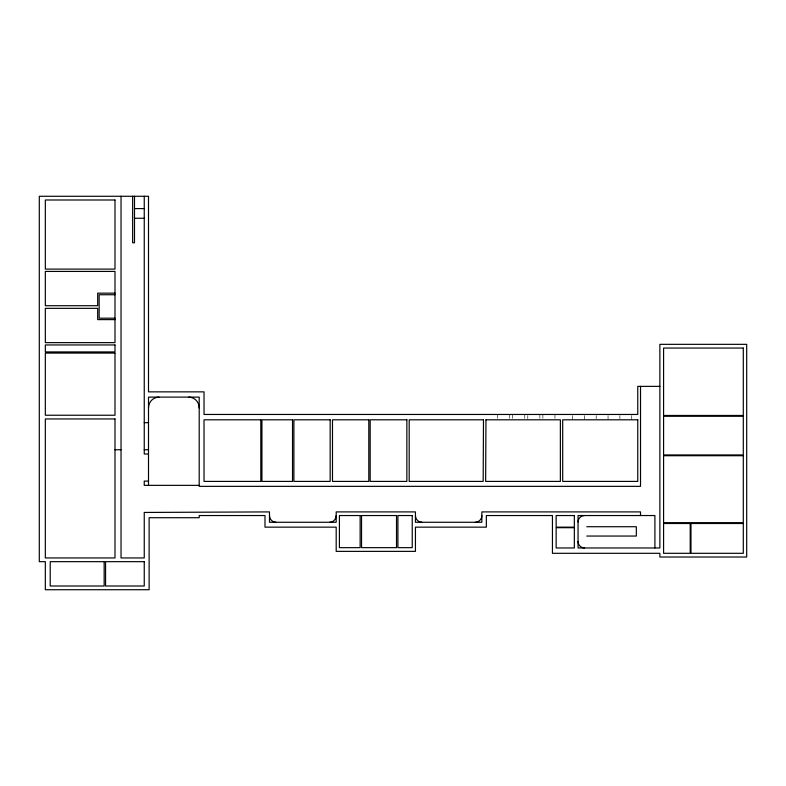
<?xml version="1.0" encoding="UTF-8"?>
<svg xmlns="http://www.w3.org/2000/svg" width="786" height="786" viewBox="0 0 786 786"><rect width="100%" height="100%" fill="white"/><g stroke="black" fill="none" stroke-linecap="round" stroke-linejoin="round"><path stroke-width="0.59" stroke-dasharray="3.93 2.95" d="M631.728 415.529L631.728 419.803M619.889 415.529L619.889 418.732M608.05 415.529L608.05 419.803M596.201 415.529L596.201 418.732M584.362 415.529L584.362 419.803M572.522 415.529L572.522 419.803M554.955 414.458L554.955 418.732M542.88 414.458L542.88 418.732M539.854 414.458L539.854 418.732M527.789 415.529L527.789 418.732M524.763 414.458L524.763 418.732M512.688 414.458L512.688 418.732M509.672 414.458L509.672 418.732M497.597 414.458L497.597 418.732"/><path stroke-width="1.18" d="M134.494 208.585L144.251 208.585M134.494 218.262L144.251 218.262M114.992 293.158L97.68 293.158L97.68 305.715L45.333 305.715L45.333 271.425L114.992 271.425L114.992 342.637L45.333 342.637L45.333 308.348L97.68 308.348L97.68 319.617L114.992 319.617M114.992 294.73L99.154 294.73L99.154 318.183L114.992 318.183M659.867 386.368L637.76 386.368L637.76 414.458L204.026 414.458L204.026 391.86L148.505 391.86L148.505 196.274L39.3 196.274L39.3 561.666L45.333 561.666L45.333 589.726L149.124 589.726L149.124 517.709L199.202 517.709L199.202 515.537L264.99 515.537L264.99 527.151L336.192 527.151L336.192 551.369L415.44 551.369L415.44 527.151L486.338 527.151L486.338 515.537L552.44 515.537L552.44 553.305L659.867 553.305L659.867 557.019L746.7 557.019L746.7 344.337L659.867 344.337L659.867 547.97L578.054 547.97L578.054 515.537L654.905 515.537L654.905 547.97M144.251 422.662L148.505 422.662M114.992 449.749L121.034 449.749M144.251 449.749L148.505 449.749M148.505 454.003L144.251 454.003L144.251 196.274M148.505 481.101L144.251 481.101L144.251 485.355L199.202 485.355M586.749 526.718L636.336 526.718L636.336 536.052L586.749 536.052M640.521 386.368L640.521 486.357L199.202 486.357L199.202 397.117L148.505 397.117L148.505 485.355M640.521 515.537L640.521 511.902L481.847 511.902L481.847 522.268L415.44 522.268L415.44 511.902L336.192 511.902L336.192 522.268L269.48 522.268L269.48 511.902L144.251 512.443L144.251 557.952L121.034 557.952L121.034 196.274M134.494 196.274L134.494 242.795L132.638 242.795L132.638 196.274M336.192 515.537A6.622 6.622 0 0 1 329.688 522.268M188.748 397.117A10.64 10.64 0 0 1 199.202 407.954M148.505 407.954A10.64 10.64 0 0 1 158.959 397.117M275.974 522.268A6.622 6.622 0 0 1 269.48 515.537M421.944 522.268A6.622 6.622 0 0 1 415.44 515.537M481.847 515.537A6.622 6.622 0 0 1 475.353 522.268M578.054 521.963A6.504 6.504 0 0 1 584.558 515.537M584.558 547.97A6.504 6.504 0 0 1 578.054 541.466M483.488 419.803L483.174 481.405L409.182 481.405L409.182 419.803L483.488 419.803M485.954 419.803L485.64 481.405L560.369 481.405L560.369 419.803L485.954 419.803M114.992 199.998L45.333 199.998L45.333 269.107L114.992 269.107L114.992 199.998M114.992 344.956L45.333 344.956L45.333 351.922L114.992 351.922L114.992 344.956M743.301 348.051L663.581 348.051L663.581 415.46L743.301 415.46L743.301 348.051M114.992 353.081L45.333 353.081L45.333 415.234L114.992 415.234L114.992 353.081M743.301 416.236L663.581 416.236L663.581 454.937L743.301 454.937L743.301 416.236M114.992 418.948L45.333 418.948L45.333 557.952L114.992 557.952L114.992 418.948M260.805 419.803L204.026 419.803L204.026 481.405L260.805 481.405L260.805 419.803M292.52 419.803L261.935 419.803L261.935 481.405L292.52 481.405L292.52 419.803M330.159 419.803L293.895 419.803L293.895 481.405L330.159 481.405L330.159 419.803M368.791 419.803L332.488 419.803L332.488 481.405L368.791 481.405L368.791 419.803M406.863 419.803L370.177 419.803L370.177 481.405L406.863 481.405L406.863 419.803M637.76 419.803L562.688 419.803L562.688 481.405L637.76 481.405L637.76 419.803M743.301 455.713L663.581 455.713L663.581 522.739L743.301 522.739L743.301 455.713M360.145 515.537L339.405 515.537L339.405 547.655L360.145 547.655L360.145 515.537M396.517 515.537L361.54 515.537L361.54 547.655L396.517 547.655L396.517 515.537M412.237 515.537L397.913 515.537L397.913 547.655L412.237 547.655L412.237 515.537M574.34 515.537L556.154 515.537L556.154 527.151L574.34 527.151L574.34 515.537M690.206 523.505L663.581 523.505L663.581 553.305L690.206 553.305L690.206 523.505M743.301 523.505L690.982 523.505L690.982 553.305L743.301 553.305L743.301 523.505M574.34 527.691L556.154 527.691L556.154 547.97L574.34 547.97L574.34 527.691M104.155 561.666L50.216 561.666L50.216 586.002L104.155 586.002L104.155 561.666M144.251 561.666L105.55 561.666L105.55 586.002L144.251 586.002L144.251 561.666"/></g></svg>
